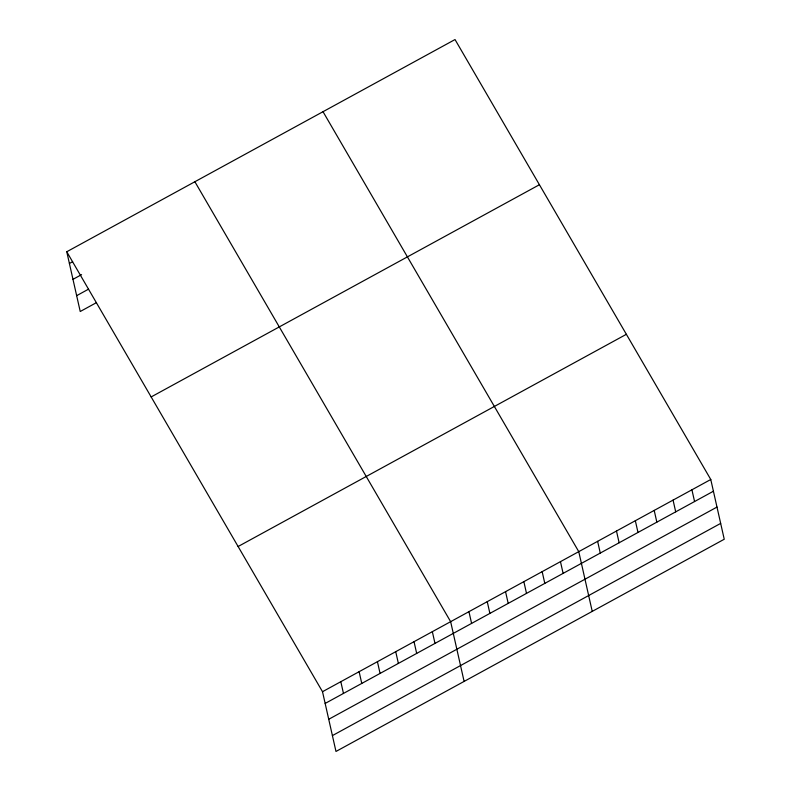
<?xml version="1.0" encoding="UTF-8"?>
<svg xmlns="http://www.w3.org/2000/svg" width="791" height="791" viewBox="0 0 791 791"><rect width="100%" height="100%" fill="white"/><g stroke="black" fill="none" stroke-linecap="round" stroke-linejoin="round"><path stroke-width="1.19" d="M66.76 251.756L455.023 39.55L710.773 479.494L724.24 539.244L335.977 751.45L322.51 691.7L66.76 251.756L80.227 311.506L96.373 302.686M69.4 263.492L72.634 261.732M72.97 279.342L81.592 274.635M76.658 295.666L88.493 289.19M151.16 396.934L539.422 184.728M238.111 546.512L626.373 334.306M322.51 691.7L710.773 479.494M325.16 703.436L713.423 491.231M328.73 719.276L716.992 507.071M332.408 735.6L720.67 523.395M323.015 111.699L578.765 551.643L592.232 611.394M194.883 181.732L450.643 621.667L464.109 681.427M691.917 489.797L694.567 501.534M673.062 500.11L675.702 511.846M654.197 510.413L656.846 522.149M635.341 520.715L637.991 532.462M616.486 531.028L619.126 542.764M597.63 541.331L600.27 553.077M560.463 561.65L563.113 573.386M542.161 571.646L544.801 583.392M523.86 581.652L526.499 593.388M505.548 591.658L508.198 603.395M487.246 601.664L489.896 613.401M468.944 611.661L471.594 623.407M432.341 631.673L434.981 643.409M414.029 641.679L416.679 653.415M395.727 651.685L398.377 663.422M377.426 661.681L380.075 673.428M359.124 671.688L361.764 683.424M340.822 681.694L343.462 693.43"/></g></svg>
